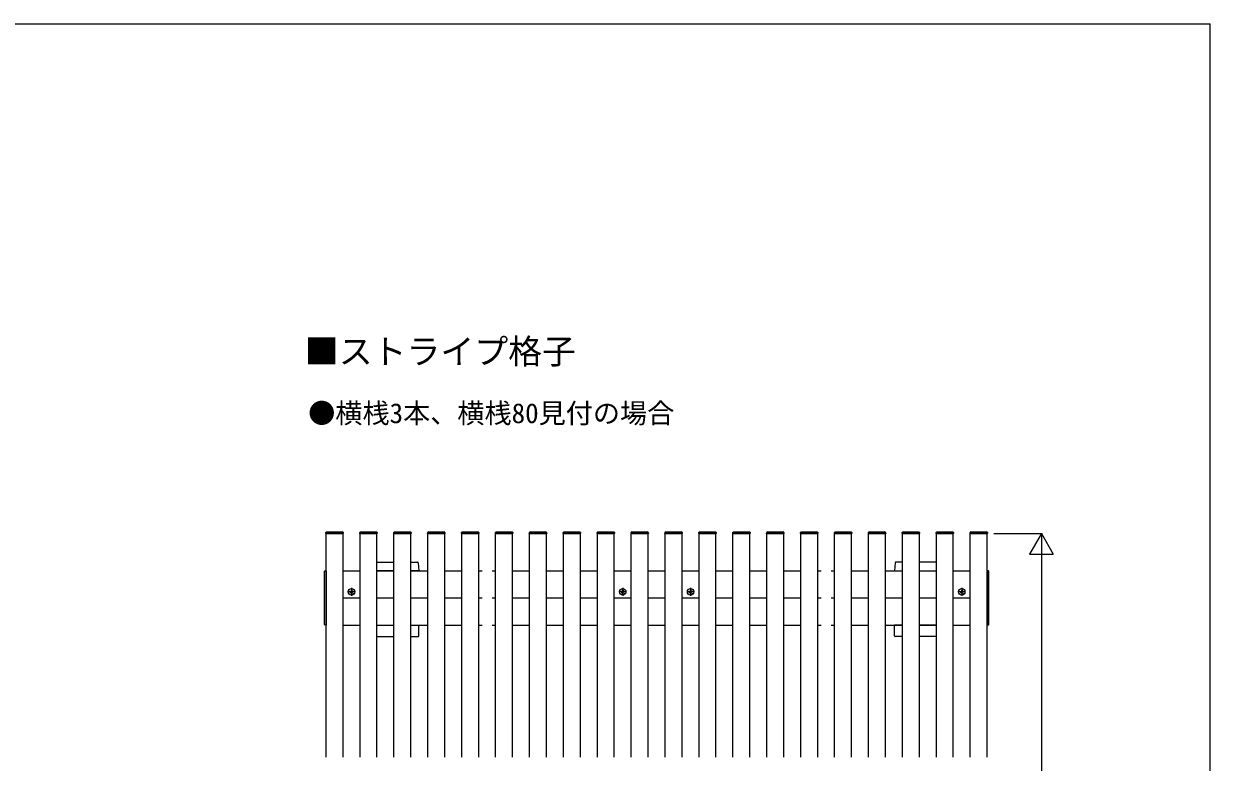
# Model space of a CAD drawing. Units: millimetres, scale not verified. Extents: x -1750 to 1750, y -2608 to 2592.
# Drawn here: x 0 to 1750, y 1402 to 2492 of the extents above; entities that cross this region are included whole.
import ezdxf
from ezdxf.enums import TextEntityAlignment as Align

# ---------------------------------------------------------------- set-up
doc = ezdxf.new("R2010")
doc.units = ezdxf.units.MM
doc.header["$LTSCALE"] = 14
for name, color, linetype in [('0-2_USER1', 3, 'Continuous'), ('0-4_YKK_12', 2, 'Continuous'), ('0-5_YKK_13', 4, 'Continuous'), ('0-6_YKK_D', 6, 'Continuous'), ('0-7_YKK_ZWAK', 7, 'Continuous')]:
    doc.layers.add(name, color=color, linetype=linetype)
doc.styles.add('ＭＳ ゴシック', font='')
doc.styles.get('ＭＳ ゴシック').set_extended_font_data('MS Gothic')

msp = doc.modelspace()

# ---------------------------------------------------------------- linework, layer by layer
at = {"layer": '0-4_YKK_12'}
for p, q in [((446, 1739), (471, 1739)), ((446, 1409), (446, 1739)), ((471, 1409), (471, 1739)), ((496, 1739), (521, 1739)), ((496, 1409), (496, 1739)), ((521, 1409), (521, 1739)), ((546, 1739), (571, 1739)), ((546, 1409), (546, 1739)), ((571, 1409), (571, 1739)), ((596, 1739), (621, 1739)), ((596, 1409), (596, 1739)), ((621, 1409), (621, 1739)), ((646, 1739), (671, 1739)), ((646, 1409), (646, 1739)), ((671, 1409), (671, 1739)), ((696, 1739), (721, 1739)), ((696, 1409), (696, 1739)), ((721, 1409), (721, 1739)), ((746, 1739), (771, 1739)), ((746, 1409), (746, 1739)), ((771, 1409), (771, 1739)), ((796, 1739), (821, 1739)), ((796, 1409), (796, 1739)), ((821, 1409), (821, 1739)), ((846, 1739), (871, 1739)), ((846, 1409), (846, 1739)), ((871, 1409), (871, 1739)), ((896, 1739), (921, 1739)), ((896, 1409), (896, 1739)), ((921, 1409), (921, 1739)), ((946, 1739), (971, 1739)), ((946, 1409), (946, 1739)), ((971, 1409), (971, 1739)), ((996, 1739), (1021, 1739)), ((996, 1409), (996, 1739)), ((1021, 1409), (1021, 1739)), ((1046, 1739), (1071, 1739)), ((1046, 1409), (1046, 1739)), ((1071, 1409), (1071, 1739)), ((1096, 1739), (1121, 1739)), ((1096, 1409), (1096, 1739)), ((1121, 1409), (1121, 1739)), ((1146, 1739), (1171, 1739)), ((1146, 1409), (1146, 1739)), ((1171, 1409), (1171, 1739)), ((1196, 1739), (1221, 1739)), ((1196, 1409), (1196, 1739)), ((1221, 1409), (1221, 1739)), ((1246, 1739), (1271, 1739)), ((1246, 1409), (1246, 1739)), ((1271, 1409), (1271, 1739)), ((1296, 1739), (1321, 1739)), ((1296, 1409), (1296, 1739)), ((1321, 1409), (1321, 1739)), ((1346, 1739), (1371, 1739)), ((1346, 1409), (1346, 1739)), ((1371, 1409), (1371, 1739)), ((1396, 1739), (1421, 1739)), ((1396, 1409), (1396, 1739)), ((1421, 1409), (1421, 1739)), ((471, 1684), (496, 1684)), ((521, 1684), (546, 1684)), ((571, 1684), (596, 1684)), ((621, 1684), (646, 1684)), ((671, 1684), (676, 1684)), ((691, 1684), (696, 1684)), ((721, 1684), (746, 1684)), ((771, 1684), (796, 1684)), ((821, 1684), (846, 1684)), ((871, 1684), (896, 1684)), ((921, 1684), (946, 1684)), ((945.4, 1684), (945.4, 1644)), ((971, 1684), (996, 1684)), ((1021, 1684), (1046, 1684)), ((1071, 1684), (1096, 1684)), ((1121, 1684), (1146, 1684)), ((1171, 1684), (1176, 1684)), ((1191, 1684), (1196, 1684)), ((1221, 1684), (1246, 1684)), ((1271, 1684), (1296, 1684)), ((1321, 1684), (1346, 1684)), ((1371, 1684), (1396, 1684)), ((471, 1644), (496, 1644)), ((521, 1644), (546, 1644)), ((571, 1644), (596, 1644)), ((621, 1644), (646, 1644)), ((671, 1644), (676, 1644)), ((691, 1644), (696, 1644)), ((721, 1644), (746, 1644)), ((771, 1644), (796, 1644)), ((821, 1644), (846, 1644)), ((871, 1644), (896, 1644)), ((921, 1644), (946, 1644)), ((971, 1644), (996, 1644)), ((1021, 1644), (1046, 1644)), ((1071, 1644), (1096, 1644)), ((1121, 1644), (1146, 1644)), ((1171, 1644), (1176, 1644)), ((1191, 1644), (1196, 1644)), ((1221, 1644), (1246, 1644)), ((1271, 1644), (1296, 1644)), ((1321, 1644), (1346, 1644)), ((1371, 1644), (1396, 1644)), ((471, 1604), (496, 1604)), ((521, 1604), (546, 1604)), ((571, 1604), (596, 1604)), ((621, 1604), (646, 1604)), ((671, 1604), (676, 1604)), ((691, 1604), (696, 1604)), ((721, 1604), (746, 1604)), ((771, 1604), (796, 1604)), ((821, 1604), (846, 1604)), ((871, 1604), (896, 1604)), ((921, 1604), (946, 1604)), ((971, 1604), (996, 1604)), ((1021, 1604), (1046, 1604)), ((1071, 1604), (1096, 1604)), ((1121, 1604), (1146, 1604)), ((1171, 1604), (1176, 1604)), ((1191, 1604), (1196, 1604)), ((1221, 1604), (1246, 1604)), ((1271, 1604), (1296, 1604)), ((1321, 1604), (1346, 1604)), ((1371, 1604), (1396, 1604))]:
    msp.add_line(p, q, dxfattribs=at)
at = {"layer": '0-5_YKK_13'}
for p, q in [((470.7, 1739), (446.3, 1739)), ((446.79, 1741.5), (470.21, 1741.5)), ((471.3, 1739), (470.7, 1739)), ((471.2, 1740.56), (471.3, 1739)), ((520.7, 1739), (496.3, 1739)), ((496.79, 1741.5), (520.21, 1741.5)), ((521.3, 1739), (520.7, 1739)), ((521.2, 1740.56), (521.3, 1739)), ((570.7, 1739), (546.3, 1739)), ((546.79, 1741.5), (570.21, 1741.5)), ((571.3, 1739), (570.7, 1739)), ((571.2, 1740.56), (571.3, 1739)), ((620.7, 1739), (596.3, 1739)), ((596.79, 1741.5), (620.21, 1741.5)), ((621.3, 1739), (620.7, 1739)), ((621.2, 1740.56), (621.3, 1739)), ((670.7, 1739), (646.3, 1739)), ((646.79, 1741.5), (670.21, 1741.5)), ((671.3, 1739), (670.7, 1739)), ((671.2, 1740.56), (671.3, 1739)), ((720.7, 1739), (696.3, 1739)), ((696.79, 1741.5), (720.21, 1741.5)), ((721.3, 1739), (720.7, 1739)), ((721.2, 1740.56), (721.3, 1739)), ((770.7, 1739), (746.3, 1739)), ((746.79, 1741.5), (770.21, 1741.5)), ((771.3, 1739), (770.7, 1739)), ((771.2, 1740.56), (771.3, 1739)), ((820.7, 1739), (796.3, 1739)), ((796.79, 1741.5), (820.21, 1741.5)), ((821.3, 1739), (820.7, 1739)), ((821.2, 1740.56), (821.3, 1739)), ((870.7, 1739), (846.3, 1739)), ((846.79, 1741.5), (870.21, 1741.5)), ((871.3, 1739), (870.7, 1739)), ((871.2, 1740.56), (871.3, 1739)), ((920.7, 1739), (896.3, 1739)), ((896.79, 1741.5), (920.21, 1741.5)), ((921.3, 1739), (920.7, 1739)), ((921.2, 1740.56), (921.3, 1739)), ((970.7, 1739), (946.3, 1739)), ((946.79, 1741.5), (970.21, 1741.5)), ((971.3, 1739), (970.7, 1739)), ((971.2, 1740.56), (971.3, 1739)), ((1020.7, 1739), (996.3, 1739)), ((996.79, 1741.5), (1020.21, 1741.5)), ((1021.3, 1739), (1020.7, 1739)), ((1021.2, 1740.56), (1021.3, 1739)), ((1070.7, 1739), (1046.3, 1739)), ((1046.79, 1741.5), (1070.21, 1741.5)), ((1071.3, 1739), (1070.7, 1739)), ((1071.2, 1740.56), (1071.3, 1739)), ((1120.7, 1739), (1096.3, 1739)), ((1096.79, 1741.5), (1120.21, 1741.5)), ((1121.3, 1739), (1120.7, 1739)), ((1121.2, 1740.56), (1121.3, 1739)), ((1170.7, 1739), (1146.3, 1739)), ((1146.79, 1741.5), (1170.21, 1741.5)), ((1171.3, 1739), (1170.7, 1739)), ((1171.2, 1740.56), (1171.3, 1739)), ((1220.7, 1739), (1196.3, 1739)), ((1196.79, 1741.5), (1220.21, 1741.5)), ((1221.3, 1739), (1220.7, 1739)), ((1221.2, 1740.56), (1221.3, 1739)), ((1270.7, 1739), (1246.3, 1739)), ((1246.79, 1741.5), (1270.21, 1741.5)), ((1271.3, 1739), (1270.7, 1739)), ((1271.2, 1740.56), (1271.3, 1739)), ((1320.7, 1739), (1296.3, 1739)), ((1296.79, 1741.5), (1320.21, 1741.5)), ((1321.3, 1739), (1320.7, 1739)), ((1321.2, 1740.56), (1321.3, 1739)), ((1370.7, 1739), (1346.3, 1739)), ((1346.79, 1741.5), (1370.21, 1741.5)), ((1371.3, 1739), (1370.7, 1739)), ((1371.2, 1740.56), (1371.3, 1739)), ((1420.7, 1739), (1396.3, 1739)), ((1396.79, 1741.5), (1420.21, 1741.5)), ((1421.3, 1739), (1420.7, 1739)), ((1421.2, 1740.56), (1421.3, 1739)), ((443.5, 1604.62), (443.5, 1683.38)), ((521, 1697), (546, 1697)), ((546, 1684), (521, 1684)), ((571, 1697), (580.76, 1697)), ((582.5, 1684), (571, 1684)), ((581.76, 1696.06), (582.5, 1684)), ((1285.24, 1696.06), (1284.5, 1684)), ((1284.5, 1684), (1296, 1684)), ((1296, 1697), (1286.24, 1697)), ((1346, 1697), (1321, 1697)), ((1321, 1684), (1346, 1684)), ((1423.5, 1604.62), (1423.5, 1683.38)), ((489.23, 1653), (477.76, 1653)), ((481.12, 1653.59), (482.16, 1653.61)), ((481.13, 1652.41), (482.16, 1652.39)), ((482.16, 1653.61), (482.77, 1653.73)), ((482.16, 1652.39), (482.77, 1652.27)), ((482.89, 1654.34), (482.77, 1653.73)), ((482.89, 1651.66), (482.77, 1652.27)), ((482.91, 1655.38), (482.89, 1654.34)), ((482.91, 1650.62), (482.89, 1651.66)), ((483.5, 1658.73), (483.5, 1647.26)), ((484.09, 1655.38), (484.11, 1654.34)), ((484.09, 1650.62), (484.11, 1651.66)), ((484.11, 1654.34), (484.23, 1653.73)), ((484.11, 1651.66), (484.23, 1652.27)), ((484.84, 1653.61), (484.23, 1653.73)), ((484.84, 1652.39), (484.23, 1652.27)), ((485.88, 1653.59), (484.84, 1653.61)), ((485.88, 1652.41), (484.84, 1652.39)), ((889.18, 1653), (877.71, 1653)), ((881.07, 1653.59), (882.1, 1653.61)), ((881.07, 1652.41), (882.1, 1652.39)), ((882.1, 1653.61), (882.71, 1653.73)), ((882.1, 1652.39), (882.71, 1652.27)), ((882.83, 1654.34), (882.71, 1653.73)), ((882.83, 1651.66), (882.71, 1652.27)), ((882.85, 1655.38), (882.83, 1654.34)), ((882.85, 1650.62), (882.83, 1651.66)), ((883.44, 1658.73), (883.44, 1647.26)), ((884.04, 1655.38), (884.05, 1654.34)), ((884.04, 1650.62), (884.05, 1651.66)), ((884.05, 1654.34), (884.17, 1653.73)), ((884.05, 1651.66), (884.17, 1652.27)), ((884.78, 1653.61), (884.17, 1653.73)), ((884.78, 1652.39), (884.17, 1652.27)), ((885.82, 1653.59), (884.78, 1653.61)), ((885.82, 1652.41), (884.78, 1652.39)), ((989.24, 1653), (977.77, 1653)), ((981.12, 1653.59), (982.16, 1653.61)), ((981.13, 1652.41), (982.16, 1652.39)), ((982.16, 1653.61), (982.77, 1653.73)), ((982.16, 1652.39), (982.77, 1652.27)), ((982.89, 1654.34), (982.77, 1653.73)), ((982.89, 1651.66), (982.77, 1652.27)), ((982.91, 1655.38), (982.89, 1654.34)), ((982.91, 1650.62), (982.89, 1651.66)), ((983.5, 1658.73), (983.5, 1647.26)), ((984.09, 1655.38), (984.11, 1654.34)), ((984.09, 1650.62), (984.11, 1651.66)), ((984.11, 1654.34), (984.23, 1653.73)), ((984.11, 1651.66), (984.23, 1652.27)), ((984.84, 1653.61), (984.23, 1653.73)), ((984.84, 1652.39), (984.23, 1652.27)), ((985.88, 1653.59), (984.84, 1653.61)), ((985.88, 1652.41), (984.84, 1652.39)), ((1389.24, 1653), (1377.77, 1653)), ((1381.12, 1653.59), (1382.16, 1653.61)), ((1381.13, 1652.41), (1382.16, 1652.39)), ((1382.16, 1653.61), (1382.77, 1653.73)), ((1382.16, 1652.39), (1382.77, 1652.27)), ((1382.89, 1654.34), (1382.77, 1653.73)), ((1382.89, 1651.66), (1382.77, 1652.27)), ((1382.91, 1655.38), (1382.89, 1654.34)), ((1382.91, 1650.62), (1382.89, 1651.66)), ((1383.5, 1658.73), (1383.5, 1647.26)), ((1384.09, 1655.38), (1384.11, 1654.34)), ((1384.09, 1650.62), (1384.11, 1651.66)), ((1384.11, 1654.34), (1384.23, 1653.73)), ((1384.11, 1651.66), (1384.23, 1652.27)), ((1384.84, 1653.61), (1384.23, 1653.73)), ((1384.84, 1652.39), (1384.23, 1652.27)), ((1385.88, 1653.59), (1384.84, 1653.61)), ((1385.88, 1652.41), (1384.84, 1652.39)), ((446, 1604), (443.97, 1604.12)), ((446, 1604.5), (446, 1604)), ((521, 1604), (546, 1604)), ((571, 1604), (582.5, 1604)), ((582.5, 1588), (582.5, 1604)), ((1284.5, 1588), (1284.5, 1604)), ((1296, 1604), (1284.5, 1604)), ((1346, 1604), (1321, 1604)), ((1421, 1604.5), (1421, 1604)), ((1421, 1604), (1423.03, 1604.12)), ((521, 1587), (546, 1587)), ((571, 1587), (581.5, 1587)), ((1296, 1587), (1285.5, 1587)), ((1346, 1587), (1321, 1587))]:
    msp.add_line(p, q, dxfattribs=at)
for points in [[(446.3, 1739), (445.7, 1739), (445.8, 1740.56)], [(496.3, 1739), (495.7, 1739), (495.8, 1740.56)], [(546.3, 1739), (545.7, 1739), (545.8, 1740.56)], [(596.3, 1739), (595.7, 1739), (595.8, 1740.56)], [(646.3, 1739), (645.7, 1739), (645.8, 1740.56)], [(696.3, 1739), (695.7, 1739), (695.8, 1740.56)], [(746.3, 1739), (745.7, 1739), (745.8, 1740.56)], [(796.3, 1739), (795.7, 1739), (795.8, 1740.56)], [(846.3, 1739), (845.7, 1739), (845.8, 1740.56)], [(896.3, 1739), (895.7, 1739), (895.8, 1740.56)], [(946.3, 1739), (945.7, 1739), (945.8, 1740.56)], [(996.3, 1739), (995.7, 1739), (995.8, 1740.56)], [(1046.3, 1739), (1045.7, 1739), (1045.8, 1740.56)], [(1096.3, 1739), (1095.7, 1739), (1095.8, 1740.56)], [(1146.3, 1739), (1145.7, 1739), (1145.8, 1740.56)], [(1196.3, 1739), (1195.7, 1739), (1195.8, 1740.56)], [(1246.3, 1739), (1245.7, 1739), (1245.8, 1740.56)], [(1296.3, 1739), (1295.7, 1739), (1295.8, 1740.56)], [(1346.3, 1739), (1345.7, 1739), (1345.8, 1740.56)], [(1396.3, 1739), (1395.7, 1739), (1395.8, 1740.56)], [(443.97, 1683.88), (446, 1684), (446, 1683.5), (446, 1604.5)], [(1423.03, 1683.88), (1421, 1684), (1421, 1683.5), (1421, 1604.5)]]:
    msp.add_lwpolyline(points, dxfattribs=at)
for centre, radius in [((483.5, 1653), 4.74), ((486.14, 1650.36), 0.3), ((883.44, 1653), 4.74), ((886.08, 1650.36), 0.3), ((983.5, 1653), 4.74), ((986.14, 1650.36), 0.3), ((1383.5, 1653), 4.74), ((1386.14, 1650.36), 0.3)]:
    msp.add_circle(centre, radius, dxfattribs=at)
for centre, radius, start, end in [((446.79, 1740.5), 1, 90, 176.5), ((470.21, 1740.5), 1, 3.5, 90), ((496.79, 1740.5), 1, 90, 176.5), ((520.21, 1740.5), 1, 3.5, 90), ((546.79, 1740.5), 1, 90, 176.5), ((570.21, 1740.5), 1, 3.5, 90), ((596.79, 1740.5), 1, 90, 176.5), ((620.21, 1740.5), 1, 3.5, 90), ((646.79, 1740.5), 1, 90, 176.5), ((670.21, 1740.5), 1, 3.5, 90), ((696.79, 1740.5), 1, 90, 176.5), ((720.21, 1740.5), 1, 3.5, 90), ((746.79, 1740.5), 1, 90, 176.5), ((770.21, 1740.5), 1, 3.5, 90), ((796.79, 1740.5), 1, 90, 176.5), ((820.21, 1740.5), 1, 3.5, 90), ((846.79, 1740.5), 1, 90, 176.5), ((870.21, 1740.5), 1, 3.5, 90), ((896.79, 1740.5), 1, 90, 176.5), ((920.21, 1740.5), 1, 3.5, 90), ((946.79, 1740.5), 1, 90, 176.5), ((970.21, 1740.5), 1, 3.5, 90), ((996.79, 1740.5), 1, 90, 176.5), ((1020.21, 1740.5), 1, 3.5, 90), ((1046.79, 1740.5), 1, 90, 176.5), ((1070.21, 1740.5), 1, 3.5, 90), ((1096.79, 1740.5), 1, 90, 176.5), ((1120.21, 1740.5), 1, 3.5, 90), ((1146.79, 1740.5), 1, 90, 176.5), ((1170.21, 1740.5), 1, 3.5, 90), ((1196.79, 1740.5), 1, 90, 176.5), ((1220.21, 1740.5), 1, 3.5, 90), ((1246.79, 1740.5), 1, 90, 176.5), ((1270.21, 1740.5), 1, 3.5, 90), ((1296.79, 1740.5), 1, 90, 176.5), ((1320.21, 1740.5), 1, 3.5, 90), ((1346.79, 1740.5), 1, 90, 176.5), ((1370.21, 1740.5), 1, 3.5, 90), ((1396.79, 1740.5), 1, 90, 176.5), ((1420.21, 1740.5), 1, 3.5, 90), ((444, 1683.38), 0.5, 93.5, 180), ((580.76, 1696), 1, 3.5, 90), ((1286.24, 1696), 1, 90, 176.5), ((1423, 1683.38), 0.5, 0, 86.5), ((483.5, 1653), 2.45, 165.9892, 194.0108), ((483.5, 1653), 2.45, 75.9892, 104.0108), ((483.5, 1653), 2.45, 255.9892, 284.0108), ((483.5, 1653), 2.45, 345.9892, 14.0108), ((883.44, 1653), 2.45, 165.9892, 194.0108), ((883.44, 1653), 2.45, 75.9892, 104.0108), ((883.44, 1653), 2.45, 255.9892, 284.0108), ((883.44, 1653), 2.45, 345.9892, 14.0108), ((983.5, 1653), 2.45, 165.9892, 194.0108), ((983.5, 1653), 2.45, 75.9892, 104.0108), ((983.5, 1653), 2.45, 255.9892, 284.0108), ((983.5, 1653), 2.45, 345.9892, 14.0108), ((1383.5, 1653), 2.45, 165.9892, 194.0108), ((1383.5, 1653), 2.45, 75.9892, 104.0108), ((1383.5, 1653), 2.45, 255.9892, 284.0108), ((1383.5, 1653), 2.45, 345.9892, 14.0108), ((444, 1604.62), 0.5, 180, 266.5), ((1423, 1604.62), 0.5, 273.5, 0), ((581.5, 1588), 1, 270, 0), ((1285.5, 1588), 1, 180, 270)]:
    msp.add_arc(centre, radius, start, end, dxfattribs=at)
at = {"layer": '0-6_YKK_D'}
for p, q in [((1431, 1739), (1502, 1739)), ((1501, 1739), (1483.5, 1708.69)), ((1501, 1739), (1518.5, 1708.69)), ((1501, 1739), (1501, 1678.38)), ((1483.5, 1708.69), (1518.5, 1708.69)), ((1501, 1704), (1501, 574))]:
    msp.add_line(p, q, dxfattribs=at)
at = {"layer": '0-7_YKK_ZWAK'}
msp.add_line((-1750, 2491.5), (1750, 2491.5), dxfattribs=at)
msp.add_lwpolyline([(-1750, -2608.5), (1750, -2608.5), (1750, 2491.5)], dxfattribs=at)

# ---------------------------------------------------------------- texts
at = {"layer": '0-2_USER1', "style": 'ＭＳ ゴシック'}
for s, height, p in [('■ストライプ格子', 36.66, (414.49, 1978.57)), ('●横桟3本、横桟80見付の場合\u3000', 29.33, (419.55, 1893.23))]:
    msp.add_text(s, height=height, dxfattribs=at).set_placement(p, align=Align.BOTTOM_LEFT)

doc.saveas('drawing.dxf')
